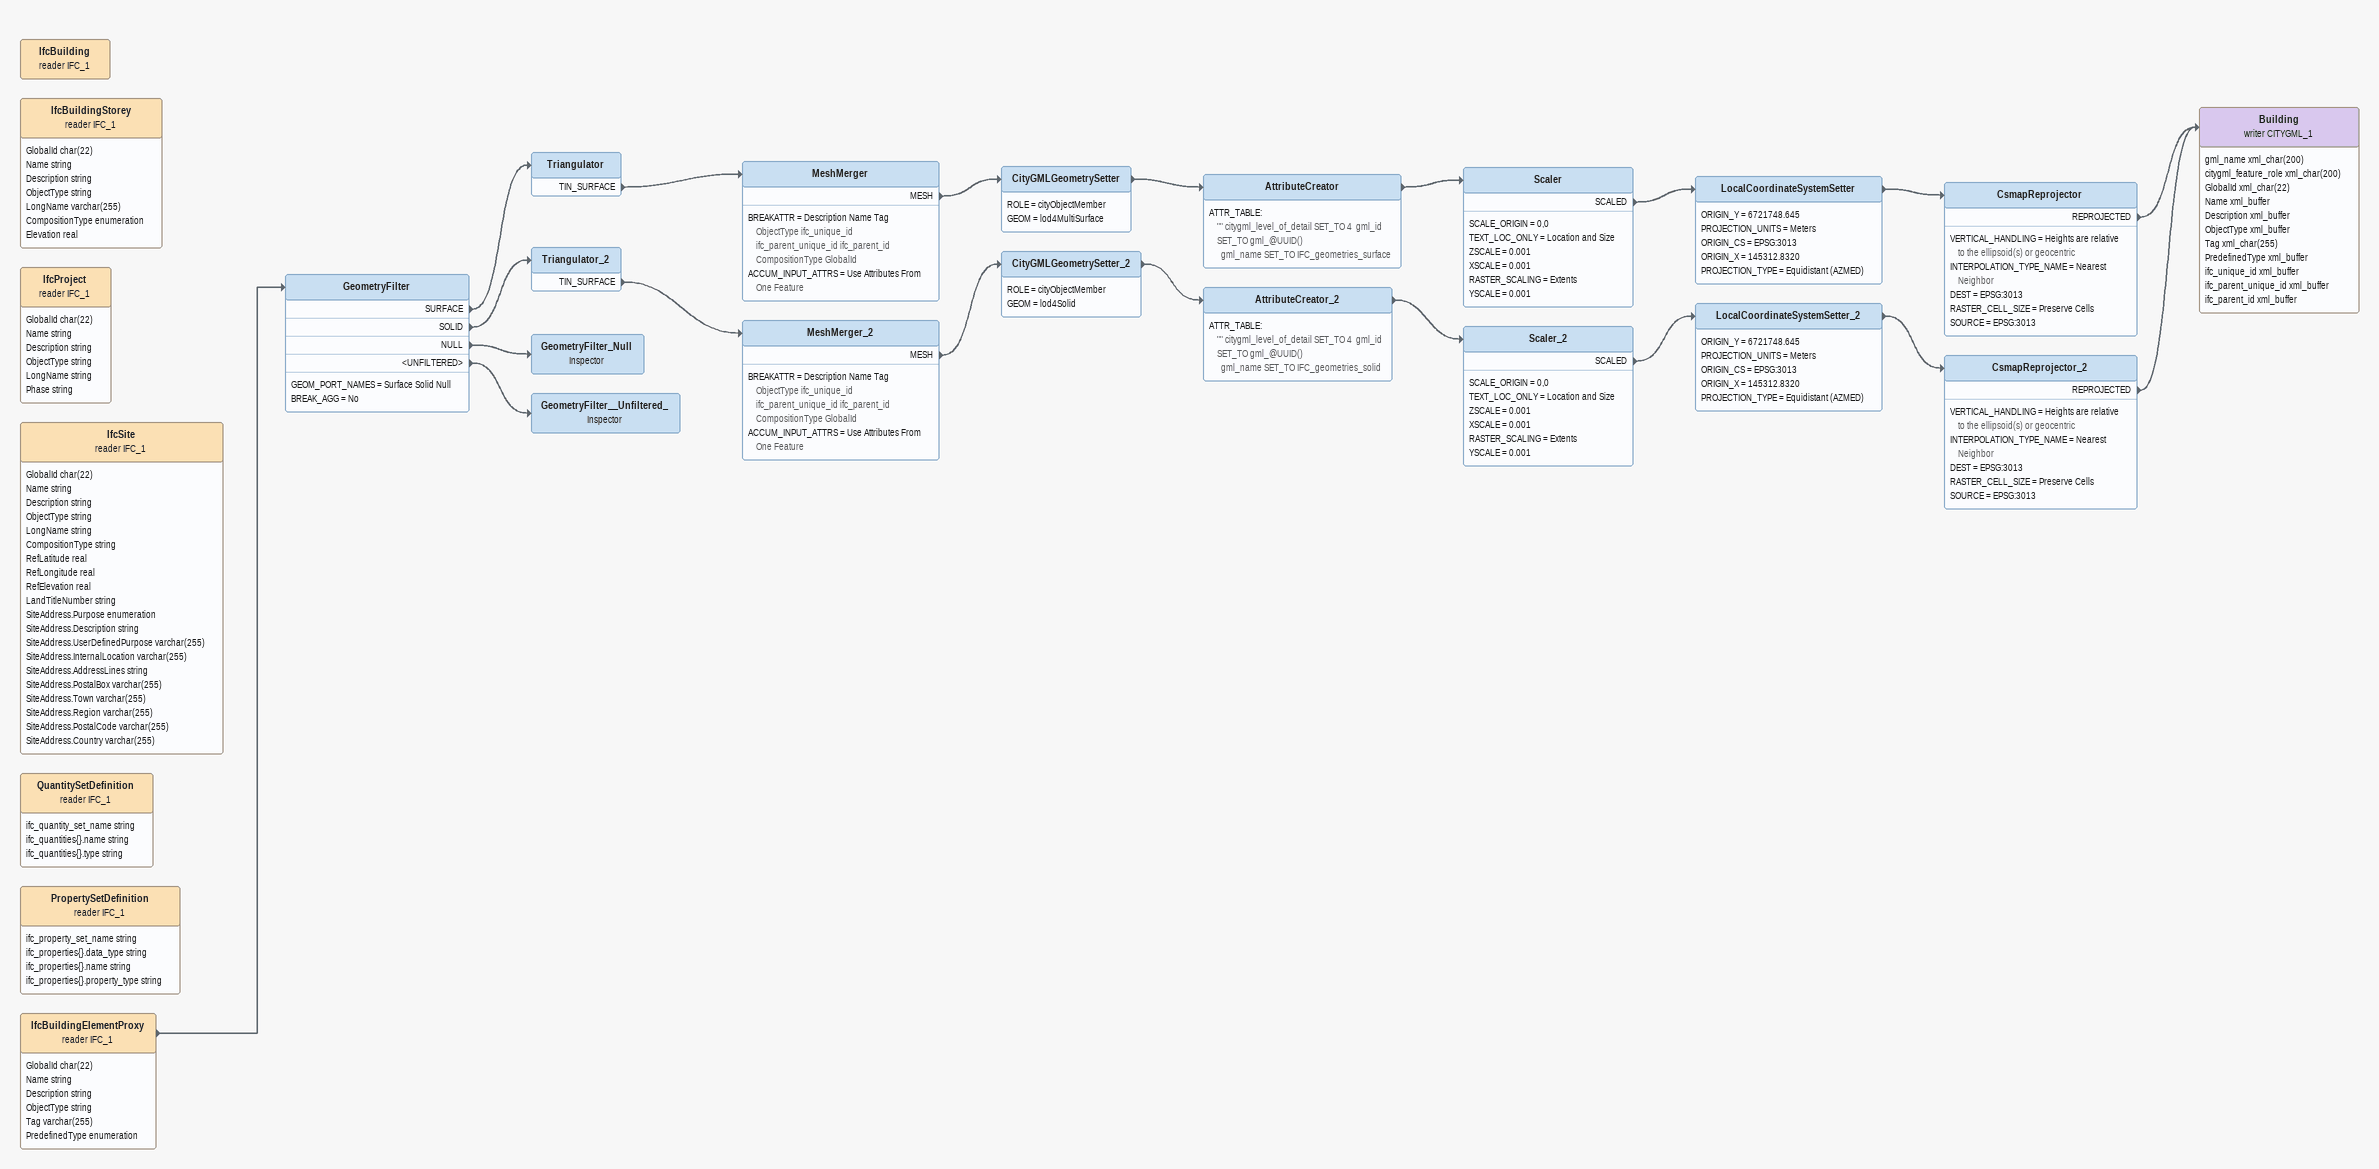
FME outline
IfcBuilding (reader IFC_1)
IfcBuildingStorey (reader IFC_1)
    attributes: GlobalId char(22), Name string, Description string, ObjectType string, LongName varchar(255), CompositionType enumeration, Elevation real
IfcProject (reader IFC_1)
    attributes: GlobalId char(22), Name string, Description string, ObjectType string, LongName string, Phase string
IfcSite (reader IFC_1)
    attributes: GlobalId char(22), Name string, Description string, ObjectType string, LongName string, CompositionType string, RefLatitude real, RefLongitude real, RefElevation real, LandTitleNumber string, SiteAddress.Purpose enumeration, SiteAddress.Description string, SiteAddress.UserDefinedPurpose varchar(255), SiteAddress.InternalLocation varchar(255), SiteAddress.AddressLines string, SiteAddress.PostalBox varchar(255), SiteAddress.Town varchar(255), SiteAddress.Region varchar(255), SiteAddress.PostalCode varchar(255), SiteAddress.Country varchar(255)
QuantitySetDefinition (reader IFC_1)
    attributes: ifc_quantity_set_name string, ifc_quantities{}.name string, ifc_quantities{}.type string
PropertySetDefinition (reader IFC_1)
    attributes: ifc_property_set_name string, ifc_properties{}.data_type string, ifc_properties{}.name string, ifc_properties{}.property_type string
IfcBuildingElementProxy (reader IFC_1)
    attributes: GlobalId char(22), Name string, Description string, ObjectType string, Tag varchar(255), PredefinedType enumeration
    -> GeometryFilter
GeometryFilter
    GEOM_PORT_NAMES = Surface Solid Null
    BREAK_AGG = No
    SURFACE -> Triangulator
    SOLID -> Triangulator_2
    NULL -> GeometryFilter_Null
    <UNFILTERED> -> GeometryFilter__Unfiltered_
Triangulator
    TIN_SURFACE -> MeshMerger
MeshMerger
    BREAKATTR = Description Name Tag ObjectType ifc_unique_id ifc_parent_unique_id ifc_parent_id CompositionType GlobalId
    ACCUM_INPUT_ATTRS = Use Attributes From One Feature
    MESH -> CityGMLGeometrySetter
CityGMLGeometrySetter
    ROLE = cityObjectMember
    GEOM = lod4MultiSurface
    -> AttributeCreator
AttributeCreator
    ATTR_TABLE:
      "" citygml_level_of_detail SET_TO 4  gml_id SET_TO gml_@UUID()
        gml_name SET_TO IFC_geometries_surface
    -> Scaler
Scaler
    SCALE_ORIGIN = 0,0
    TEXT_LOC_ONLY = Location and Size
    ZSCALE = 0.001
    XSCALE = 0.001
    RASTER_SCALING = Extents
    YSCALE = 0.001
    SCALED -> LocalCoordinateSystemSetter
LocalCoordinateSystemSetter
    ORIGIN_Y = 6721748.645
    PROJECTION_UNITS = Meters
    ORIGIN_CS = EPSG:3013
    ORIGIN_X = 145312.8320
    PROJECTION_TYPE = Equidistant (AZMED)
    -> CsmapReprojector
CsmapReprojector
    VERTICAL_HANDLING = Heights are relative to the ellipsoid(s) or geocentric
    INTERPOLATION_TYPE_NAME = Nearest Neighbor
    DEST = EPSG:3013
    RASTER_CELL_SIZE = Preserve Cells
    SOURCE = EPSG:3013
    REPROJECTED -> Building (writer CITYGML_1)
Triangulator_2
    TIN_SURFACE -> MeshMerger_2
MeshMerger_2
    BREAKATTR = Description Name Tag ObjectType ifc_unique_id ifc_parent_unique_id ifc_parent_id CompositionType GlobalId
    ACCUM_INPUT_ATTRS = Use Attributes From One Feature
    MESH -> CityGMLGeometrySetter_2
CityGMLGeometrySetter_2
    ROLE = cityObjectMember
    GEOM = lod4Solid
    -> AttributeCreator_2
AttributeCreator_2
    ATTR_TABLE:
      "" citygml_level_of_detail SET_TO 4  gml_id SET_TO gml_@UUID()
        gml_name SET_TO IFC_geometries_solid
    -> Scaler_2
Scaler_2
    SCALE_ORIGIN = 0,0
    TEXT_LOC_ONLY = Location and Size
    ZSCALE = 0.001
    XSCALE = 0.001
    RASTER_SCALING = Extents
    YSCALE = 0.001
    SCALED -> LocalCoordinateSystemSetter_2
LocalCoordinateSystemSetter_2
    ORIGIN_Y = 6721748.645
    PROJECTION_UNITS = Meters
    ORIGIN_CS = EPSG:3013
    ORIGIN_X = 145312.8320
    PROJECTION_TYPE = Equidistant (AZMED)
    -> CsmapReprojector_2
CsmapReprojector_2
    VERTICAL_HANDLING = Heights are relative to the ellipsoid(s) or geocentric
    INTERPOLATION_TYPE_NAME = Nearest Neighbor
    DEST = EPSG:3013
    RASTER_CELL_SIZE = Preserve Cells
    SOURCE = EPSG:3013
    REPROJECTED -> Building (writer CITYGML_1)
Building (writer CITYGML_1)
    attributes: gml_name xml_char(200), citygml_feature_role xml_char(200), GlobalId xml_char(22), Name xml_buffer, Description xml_buffer, ObjectType xml_buffer, Tag xml_char(255), PredefinedType xml_buffer, ifc_unique_id xml_buffer, ifc_parent_unique_id xml_buffer, ifc_parent_id xml_buffer
GeometryFilter_Null: Inspector
GeometryFilter__Unfiltered_: Inspector
